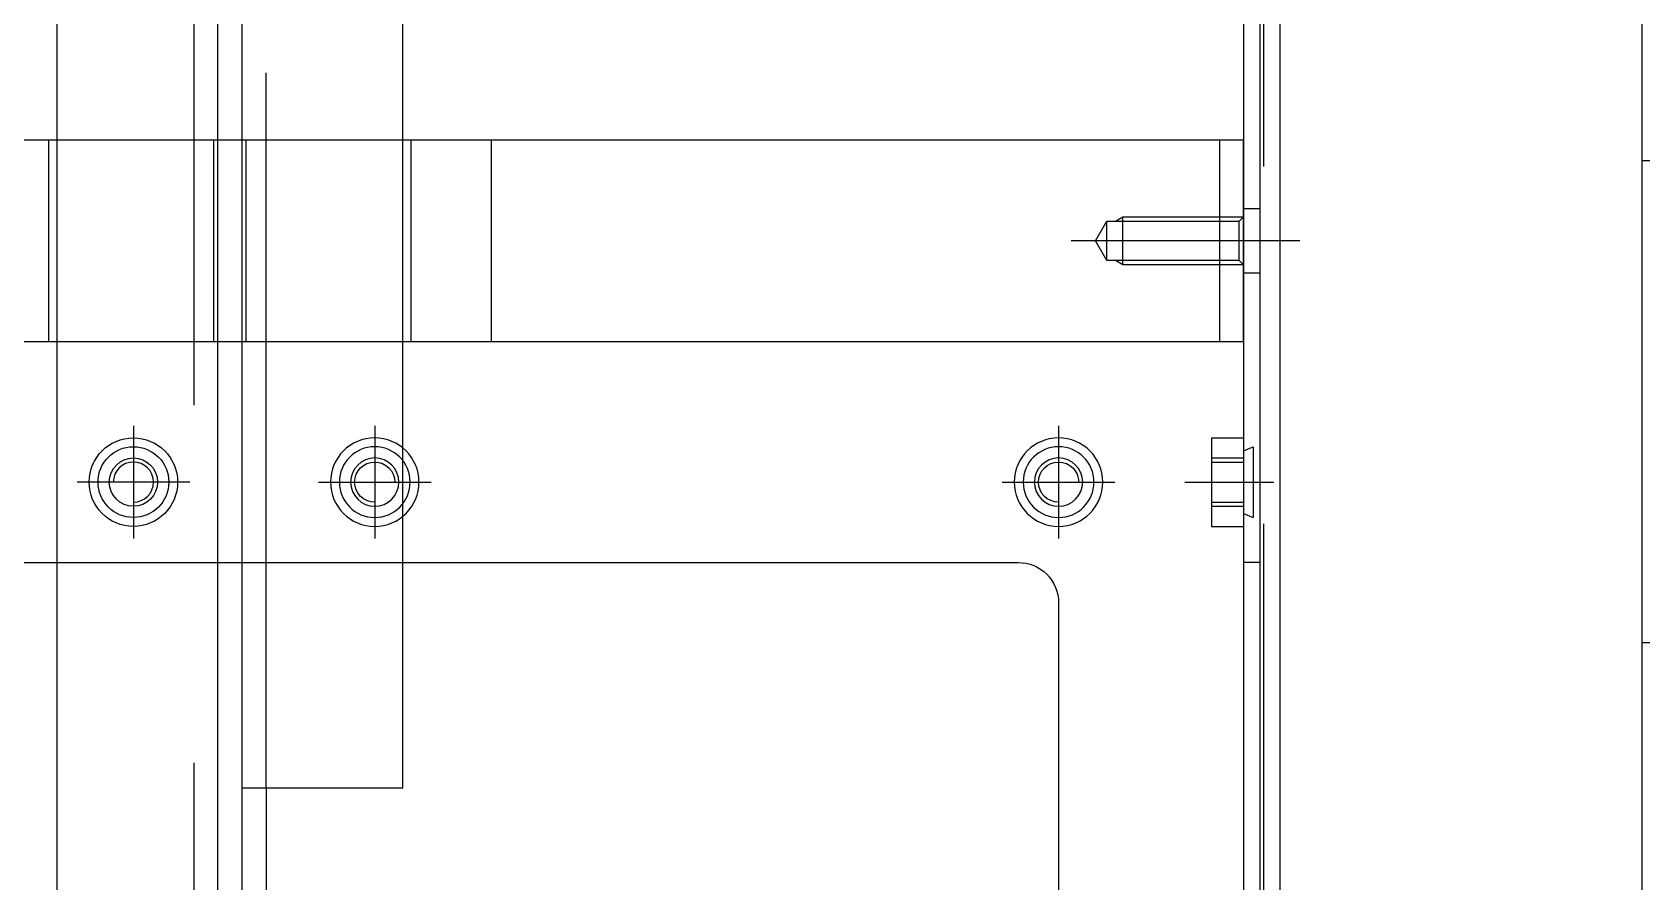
# Model space of a CAD drawing. Header units: millimetres. Extents: x 4969 to 37601, y -771 to 6478.
# Drawn here: x 9129.9 to 9330, y 2525.9 to 2631.6 of the extents above; entities that cross this region are included whole.
import ezdxf

# ---------------------------------------------------------------- set-up
doc = ezdxf.new("R2010")
doc.units = ezdxf.units.MM
doc.header["$LTSCALE"] = 7
doc.header["$MEASUREMENT"] = 0
doc.linetypes.add('CENTER1', pattern=[13, 10, -1, 1, -1])
doc.linetypes.add('HIDDENX2', pattern=[19.05, 12.7, -6.35])
doc.layers.get('0').update_dxf_attribs({"linetype": 'CONTINUOUS'})
doc.layers.add('CENTER', color=1, linetype='CENTER1')

# ---------------------------------------------------------------- blocks, each defined once
blk = doc.blocks.new('A$C15B8284D')
at = {"color": 250}
for p, q in [((1000, -400), (1000, 0)), ((1060, -312.5), (1060, -400)), ((0, -400), (2300, -400))]:
    blk.add_line(p, q, dxfattribs=at)
blk = doc.blocks.new('A$C4BA3012A')
at = {"color": 1}
for p, q in [((541.5, -194), (5, -194)), ((541.5, -214), (541.5, -194)), ((541.5, -211), (695, -211)), ((692, -214), (-35, -214))]:
    blk.add_line(p, q, dxfattribs=at)
at = {"color": 2, "linetype": 'HIDDENX2'}
blk.add_line((541.5, -211), (5, -211), dxfattribs=at)
blk = doc.blocks.new('A$C1016328E')
at = {"color": 3}
for p, q in [((704.5, -217), (0, -217)), ((43, -237), (704.5, -237))]:
    blk.add_line(p, q, dxfattribs=at)
at = {"color": 2, "linetype": 'HIDDENX2'}
blk.add_line((43, -220), (704.5, -220), dxfattribs=at)
blk = doc.blocks.new('A$C40DF3C6E')
at = {"color": 4}
blk.add_line((-1302, 255), (-267, 255), dxfattribs=at)
at = {"color": 2, "linetype": 'HIDDENX2'}
blk.add_line((-267, 253), (-1302, 253), dxfattribs=at)
blk = doc.blocks.new('A$C0A413814')
at = {"color": 1, "linetype": 'CENTER1'}
for p, q in [((0, 7), (0, -7)), ((-7, 0), (7, 0))]:
    blk.add_line(p, q, dxfattribs=at)
at = {"color": 6}
for radius in [5.5, 4.4]:
    blk.add_circle((0, 0), radius, dxfattribs=at)
at = {"color": 3}
blk.add_circle((0, 0), 3, dxfattribs=at)
blk.add_arc((0, 0), 2.5, 0, 270)
blk = doc.blocks.new('A$C2A065BAB')
at = {"color": 1, "linetype": 'CENTER1'}
blk.add_line((0, -7.29), (0, 3.78), dxfattribs=at)
at = {"color": 6}
for p, q in [((-5.5, -4), (-5.5, 0)), ((5.5, 0), (-5.5, 0)), ((4.4, 1.2), (-4.4, 1.2)), ((-3.9, 0), (-4.4, 1.2)), ((3.9, 0), (4.4, 1.2)), ((5.5, -4), (5.5, 0)), ((5.5, -4), (-5.5, -4))]:
    blk.add_line(p, q, dxfattribs=at)
at = {"color": 3}
for p, q in [((-3, -4), (-3, 0)), ((3, -4), (3, 0))]:
    blk.add_line(p, q, dxfattribs=at)
for p, q in [((-2.5, -4), (-2.5, 0)), ((2.5, -4), (2.5, 0))]:
    blk.add_line(p, q)
blk = doc.blocks.new('A$C448451A7')
at = {"color": 1, "linetype": 'CENTER1'}
blk.add_line((-922, 255), (-922, 243), dxfattribs=at)
at = {"color": 4}
for p, q in [((-1564, 250), (0, 250)), ((-1302, 248), (-262, 248))]:
    blk.add_line(p, q, dxfattribs=at)
at = {"color": 2, "linetype": 'HIDDENX2'}
for p, q in [((-926, 250), (-926, 248)), ((-918, 250), (-918, 248)), ((-882, 250), (-882, 248))]:
    blk.add_line(p, q, dxfattribs=at)
at = {"color": 4}
blk.add_lwpolyline([(-877, 225), (-687, 225, -0.414214), (-682, 220), (-682, 30, -0.414214), (-687, 25), (-877, 25, -0.414214), (-882, 30), (-882, 220, -0.414214)], format="xyb", close=True, dxfattribs=at)
at = {"xscale": -1}
blk.add_blockref('A$C2A065BAB', (-892, 248), dxfattribs=at)
at = {"xscale": -1, "rotation": 180}
for p in [(-892, 225), (-892, 140)]:
    blk.add_blockref('A$C0A413814', p, dxfattribs=at)
blk.add_blockref('A$C0A413814', (-892, 110))
blk = doc.blocks.new('A$C472436B7')
at = {"linetype": 'HIDDENX2'}
for p, q in [((-25, 243), (0, 243)), ((-9.5, 231), (-15.5, 231)), ((-10.04, 229), (-14.96, 229)), ((0, 122), (-25, 122)), ((0, 118), (-25, 118))]:
    blk.add_line(p, q, dxfattribs=at)
at = {"color": 2}
for p, q in [((0, 152.5), (-25, 152.5)), ((-25, 142.5), (0, 142.5)), ((0, 97.5), (-25, 97.5))]:
    blk.add_line(p, q, dxfattribs=at)
blk.add_lwpolyline([(0, 0), (0, 246), (-25, 246), (-25, 0)], close=True, dxfattribs=at)
at = {"linetype": 'HIDDENX2'}
for points in [[(-14.96, 230.06), (-15.5, 231), (-15.5, 246)], [(-9.5, 246), (-10.04, 245.46), (-14.96, 245.46), (-15.5, 246)], [(-10.04, 245.46), (-10.04, 229), (-12.5, 227.58), (-14.96, 229), (-14.96, 245.46)], [(-9.5, 246), (-9.5, 231), (-10.04, 230.06)]]:
    blk.add_lwpolyline(points, dxfattribs=at)
at = {"layer": 'CENTER'}
blk.add_line((-12.5, 249), (-12.5, 224.58), dxfattribs=at)
blk = doc.blocks.new('A$C678F5C23')
at = {"linetype": 'HIDDENX2'}
for p, q in [((3, 97.5), (-3, 97.5)), ((2.46, 95.5), (-2.46, 95.5)), ((12.5, -11.5), (-12.5, -11.5)), ((12.5, -15.5), (-12.5, -15.5))]:
    blk.add_line(p, q, dxfattribs=at)
at = {"color": 2}
blk.add_lwpolyline([(12.5, -133.5), (12.5, 112.5), (-12.5, 112.5), (-12.5, -133.5)], close=True, dxfattribs=at)
at = {"linetype": 'HIDDENX2'}
for points in [[(-2.46, 96.56), (-3, 97.5), (-3, 112.5)], [(3, 112.5), (2.46, 111.96), (-2.46, 111.96), (-3, 112.5)], [(3, 112.5), (3, 97.5), (2.46, 96.56)], [(2.46, 111.96), (2.46, 95.5), (0, 94.08), (-2.46, 95.5), (-2.46, 111.96)]]:
    blk.add_lwpolyline(points, dxfattribs=at)
at = {"layer": 'CENTER'}
blk.add_line((0, 115.5), (0, 91.08), dxfattribs=at)
blk = doc.blocks.new('A$C49A810AD')
at = {"linetype": 'HIDDENX2'}
for p, q in [((-148.5, 0), (-148.5, 25)), ((-128, 0), (-128, 25)), ((-124, 0), (-124, 25)), ((-103.5, 25), (-103.5, 0)), ((-17, 10.04), (-17, 14.96)), ((-15, 9.5), (-15, 15.5))]:
    blk.add_line(p, q, dxfattribs=at)
at = {"color": 2}
blk.add_lwpolyline([(-246, 0), (0, 0), (0, 25), (-246, 25)], close=True, dxfattribs=at)
at = {"linetype": 'HIDDENX2'}
for points in [[(-0.54, 10.04), (-17, 10.04), (-18.42, 12.5), (-17, 14.96), (-0.54, 14.96)], [(-15.94, 14.96), (-15, 15.5), (0, 15.5)], [(0, 9.5), (-0.54, 10.04), (-0.54, 14.96), (0, 15.5)], [(0, 9.5), (-15, 9.5), (-15.94, 10.04)]]:
    blk.add_lwpolyline(points, dxfattribs=at)
at = {"layer": 'CENTER'}
blk.add_line((3, 12.5), (-21.42, 12.5), dxfattribs=at)

msp = doc.modelspace()

# ---------------------------------------------------------------- block references
at = {"rotation": 270.0000000000735}
for name, p in [('A$C15B8284D', (9729.962, 3615.613, -0.01)), ('A$C40DF3C6E', (9029.962, 1681.113, -0.01)), ('A$C448451A7', (9032.462, 1683.613, -0.01)), ('A$C1016328E', (9369.962, 3117.113, -0.01)), ('A$C4BA3012A', (9369.962, 3079.113, -0.01)), ('A$C472436B7', (9034.462, 2593.113, -0.01)), ('A$C678F5C23', (9167.962, 2605.613, -0.01))]:
    msp.add_blockref(name, p, dxfattribs=at)
msp.add_blockref('A$C49A810AD', (9280.462, 2593.113, -0.01))

doc.saveas('drawing.dxf')
